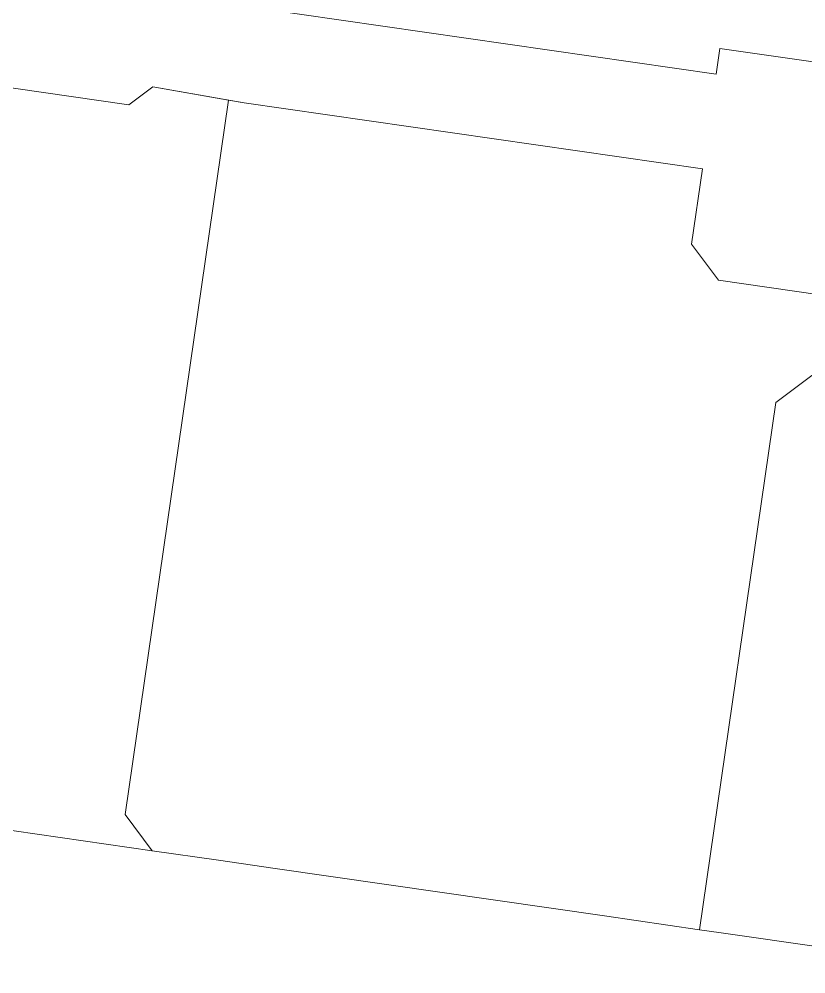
# Model space of a CAD drawing. Header units: metres. Extents: x 300545 to 301772, y 6244522 to 6246099.
# Drawn here: x 300814.2 to 300962.2, y 6244599.7 to 6244779.4 of the extents above; entities that cross this region are included whole.
import ezdxf

# ---------------------------------------------------------------- set-up
doc = ezdxf.new("R2010")
doc.units = ezdxf.units.M
doc.layers.add('Cadastre Land Parcels_SP_EXT', color=9, linetype='Continuous', lineweight=5)

msp = doc.modelspace()

# ---------------------------------------------------------------- linework, layer by layer
at = {"layer": 'Cadastre Land Parcels_SP_EXT', "linetype": 'Continuous'}
for points in [[(300985.36, 6244906.61), (300936.8, 6244913.63), (300882.39, 6244921.49), (300875.6, 6244916.41), (300856.16, 6244781.84), (300859.14, 6244781.49), (300945.36, 6244769.03), (300946.04, 6244773.89), (300965.78, 6244771.04), (300985.36, 6244906.61)], [(300859.14, 6244781.49), (300841.85, 6244783.49), (300838.46, 6244788.02), (300806.3, 6244792.67), (300804.51, 6244780.3), (300802.72, 6244767.92), (300834.89, 6244763.27), (300839.42, 6244766.66), (300856.56, 6244763.67), (300942.77, 6244751.21), (300940.73, 6244737.06), (300945.81, 6244730.26), (301065.84, 6244712.91), (301112.39, 6244660.11), (301123.1, 6244734.3), (301043.36, 6244745.89), (301010.68, 6244750.51), (301003.25, 6244751.58), (300963.79, 6244757.27), (300965.78, 6244771.04), (300946.04, 6244773.89), (300945.36, 6244769.03), (300859.14, 6244781.49)], [(300802.72, 6244767.92), (300801.29, 6244758.03), (300799.58, 6244746.15), (300797.79, 6244733.77), (300796.01, 6244721.4), (300794.22, 6244709.02), (300792.93, 6244700.11), (300791.65, 6244691.2), (300787.06, 6244659.47), (300783.05, 6244631.66), (300782.96, 6244631.04), (300839.27, 6244622.91), (300834.19, 6244629.71), (300853.61, 6244764.19), (300839.42, 6244766.66), (300834.89, 6244763.27), (300802.72, 6244767.92)], [(300994.6, 6244607.34), (301007.96, 6244699.85), (301014.76, 6244704.94), (300963.37, 6244712.36), (300956.58, 6244707.28), (300942.24, 6244608.05), (300946.29, 6244607.46), (300965.11, 6244604.75), (300972.67, 6244603.66), (300999.86, 6244599.73), (300994.6, 6244607.34)]]:
    msp.add_lwpolyline(points, close=True, dxfattribs=at)
msp.add_lwpolyline([(301065.84, 6244712.91), (300945.81, 6244730.26), (300945.81, 6244730.26), (300940.73, 6244737.06), (300942.77, 6244751.21), (300856.56, 6244763.67), (300853.61, 6244764.19), (300834.19, 6244629.71), (300839.27, 6244622.91), (300851.72, 6244621.11), (300862.43, 6244619.57), (300924.38, 6244610.63), (300942.24, 6244608.05), (300956.58, 6244707.28), (300963.37, 6244712.36)], dxfattribs=at)

doc.saveas('drawing.dxf')
